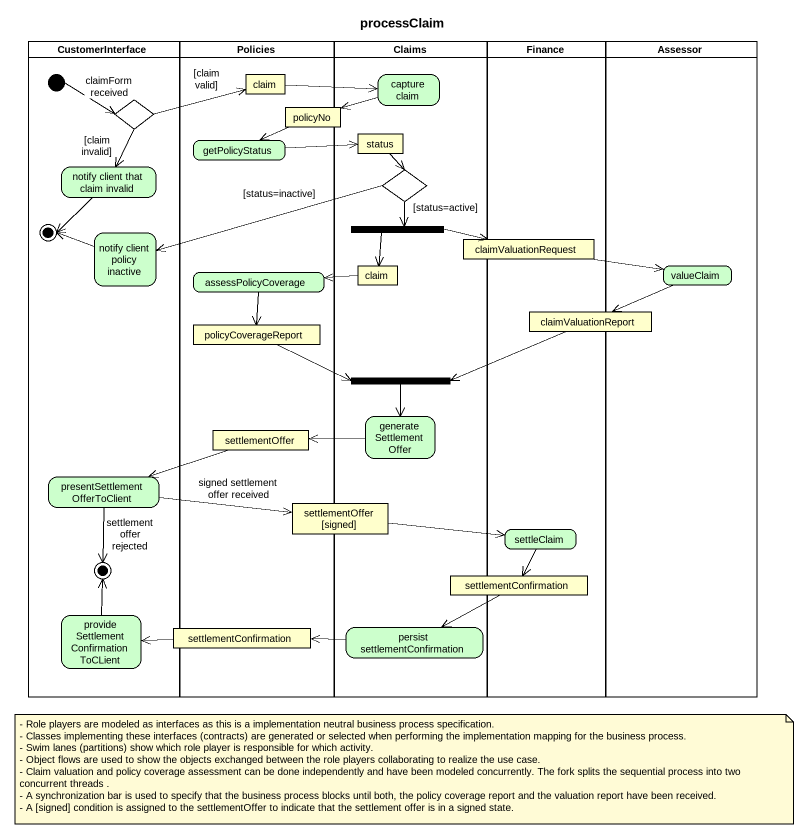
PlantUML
@startuml
title processClaim
hide empty description
state CustomerInterface <<partition>> {
  state choice1 <<choice>>
  state "notify client that claim invalid" as notify_client_that_claim #CCFFCC
  state final1 <<end>>
  state "notify client policy inactive" as notify_client_policy #CCFFCC
  state "presentSettlement OfferToClient" as presentSettlement #CCFFCC
  state final2 <<end>>
  state "provide Settlement Confirmation ToCLient" as provide_Settlement #CCFFCC
  [*] -right-> choice1 : claimForm received
}
state Policies <<partition>> {
  state claim <<object>> #FFFFCC
  state getPolicyStatus #CCFFCC
  state assessPolicyCoverage #CCFFCC
  state policyCoverageReport <<object>> #FFFFCC
  state settlementOffer <<object>> #FFFFCC
}
state Claims <<partition>> {
  state "capture claim" as capture_claim #CCFFCC
  state status <<object>> #FFFFCC
  state choice2 <<choice>>
  state fork1 <<fork>>
  state "claim" as claim_2 <<object>> #FFFFCC
  state fork2 <<join>>
  state "generate Settlement Offer" as generate_Settlement_Offer #CCFFCC
  state "persist settlementConfirmation" as persist_settlementConfirmati #CCFFCC
}
state Finance <<partition>> {
  state settleClaim #CCFFCC
}
state Assessor <<partition>> {
  state valueClaim #CCFFCC
}
state policyNo <<object>> #FFFFCC
state claimValuationRequest <<object>> #FFFFCC
state claimValuationReport <<object>> #FFFFCC
state "settlementOffer [signed]" as settlementOffer_signed <<object>> #FFFFCC
state settlementConfirmation <<object>> #FFFFCC
state "settlementConfirmation" as settlementConfirmation_2 <<object>> #FFFFCC
choice1 -right-> claim : [claim valid]
choice1 --> notify_client_that_claim : [claim invalid]
claim -right-> capture_claim
capture_claim -left-> policyNo
getPolicyStatus -right-> status
policyNo -left-> getPolicyStatus
status --> choice2
notify_client_that_claim --> final1
choice2 --> fork1 : [status=active]
choice2 -left-> notify_client_policy : [status=inactive]
fork1 --> claim_2
fork1 -right-> claimValuationRequest
notify_client_policy -left-> final1
claim_2 -left-> assessPolicyCoverage
claimValuationRequest -right-> valueClaim
valueClaim -left-> claimValuationReport
assessPolicyCoverage --> policyCoverageReport
claimValuationReport -left-> fork2
policyCoverageReport -right-> fork2
fork2 --> generate_Settlement_Offer
settlementOffer -left-> presentSettlement
generate_Settlement_Offer -left-> settlementOffer
presentSettlement -right-> settlementOffer_signed : signed settlement offer received
presentSettlement --> final2 : settlement offer rejected
settlementOffer_signed -right-> settleClaim
settleClaim --> settlementConfirmation
settlementConfirmation -left-> persist_settlementConfirmati
provide_Settlement -up-> final2
settlementConfirmation_2 -left-> provide_Settlement
persist_settlementConfirmati -left-> settlementConfirmation_2
note as N1
  - Role players are modeled as interfaces as this is a implementation neutral business process specification.
  - Classes implementing these interfaces (contracts) are generated or selected when performing the implementation mapping for the business process.
  - Swim lanes (partitions) show which role player is responsible for which activity.
  - Object flows are used to show the objects exchanged between the role players collaborating to realize the use case.
  - Claim valuation and policy coverage assessment can be done independently and have been modeled concurrently. The fork splits the sequential process into two concurrent threads .
  - A synchronization bar is used to specify that the business process blocks until both, the policy coverage report and the valuation report have been received.
  - A [signed] condition is assigned to the settlementOffer to indicate that the settlement offer is in a signed state.
end note
@enduml
